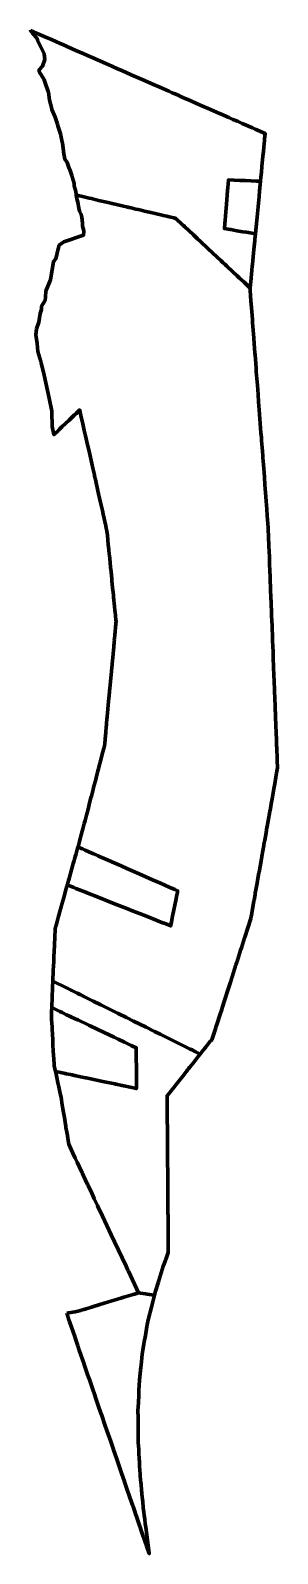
# Model space of a CAD drawing. Header units: metres. Extents: x 808186 to 808246, y 9157102 to 9157474.
import ezdxf

# ---------------------------------------------------------------- set-up
doc = ezdxf.new("R2010")
doc.units = ezdxf.units.M
doc.header["$MEASUREMENT"] = 0
doc.layers.add('2836-21124', color=1, linetype='Continuous')

msp = doc.modelspace()

# ---------------------------------------------------------------- linework, layer by layer
at = {"layer": '2836-21124', "color": 254, "lineweight": 70, "true_color": 0xcccccc}
for points in [[(808185.94, 9157474.21), (808185.94, 9157474.2), (808185.95, 9157474.18), (808186.4, 9157473.53), (808186.53, 9157473.43), (808187.61, 9157472.09), (808187.65, 9157471.87), (808189.08, 9157468.83), (808189.2, 9157468.67), (808189.25, 9157468.54), (808189.41, 9157467.09), (808188.88, 9157465.51), (808188.02, 9157464.6), (808188.09, 9157464.12), (808189.26, 9157462.22), (808189.28, 9157462.13), (808189.63, 9157461.21), (808189.64, 9157461.15), (808190.28, 9157459.28), (808190.3, 9157459.18), (808190.54, 9157457.18), (808191.06, 9157455.41), (808191.13, 9157454.88), (808191.97, 9157453.06), (808192.5, 9157451.3), (808192.64, 9157450.88), (808193.29, 9157448.97), (808193.69, 9157446.9), (808193.72, 9157446.83), (808193.75, 9157446.68), (808193.98, 9157444.78), (808194, 9157444.61), (808194.33, 9157442.75), (808194.86, 9157441.95), (808195.39, 9157440.5), (808195.53, 9157440.22), (808196.03, 9157438.79), (808196.22, 9157438.25), (808196.58, 9157436.81), (808196.63, 9157436.26), (808196.99, 9157434.85), (808197.05, 9157434.23), (808197.09, 9157434.01), (808197.13, 9157434), (808197.15, 9157433.99), (808197.18, 9157433.99), (808197.57, 9157433.89), (808198.61, 9157433.65), (808200.24, 9157433.27), (808200.24, 9157433.27), (808200.8, 9157433.14), (808202.57, 9157432.72), (808203.36, 9157432.54), (808204.04, 9157432.38), (808204.87, 9157432.19), (808205.86, 9157431.95), (808208.28, 9157431.39), (808209.72, 9157431.05), (808209.9, 9157431.01), (808210.19, 9157430.94), (808211.67, 9157430.59), (808212.22, 9157430.47), (808212.23, 9157430.47), (808212.96, 9157430.29), (808213.72, 9157430.12), (808214.87, 9157429.85), (808214.96, 9157429.83), (808218.04, 9157429.11), (808218.22, 9157429.06), (808218.26, 9157429.05), (808218.33, 9157429.04), (808219.18, 9157428.84), (808219.4, 9157428.79), (808219.44, 9157428.78), (808219.47, 9157428.77), (808219.59, 9157428.74), (808219.66, 9157428.73), (808219.73, 9157428.71), (808220.17, 9157428.61), (808220.88, 9157428.44), (808221.38, 9157428.32), (808223.05, 9157426.76), (808223.36, 9157426.47), (808223.42, 9157426.41), (808223.5, 9157426.34), (808225.68, 9157424.3), (808225.76, 9157424.22), (808226.51, 9157423.52), (808226.69, 9157423.34), (808227.42, 9157422.67), (808229.2, 9157420.99), (808230.36, 9157419.91), (808232.48, 9157417.92), (808232.85, 9157417.57), (808233.42, 9157417.04), (808233.76, 9157416.72), (808235.39, 9157415.2), (808236.33, 9157414.32), (808236.83, 9157413.84), (808238.03, 9157412.72), (808239.11, 9157411.71), (808239.21, 9157411.61), (808239.53, 9157411.31), (808239.69, 9157412.96), (808239.76, 9157413.66), (808239.77, 9157413.81), (808239.95, 9157415.61), (808239.95, 9157415.67), (808240.05, 9157416.67), (808240.09, 9157417.06), (808240.18, 9157418.01), (808240.44, 9157420.72), (808240.65, 9157422.88), (808240.69, 9157423.28), (808240.82, 9157424.56), (808240.8, 9157424.56), (808239.12, 9157424.84), (808238.52, 9157424.95), (808237.77, 9157425.07), (808236.31, 9157425.32), (808234.83, 9157425.57), (808234.67, 9157425.6), (808233.25, 9157425.84), (808233.36, 9157427.08), (808233.42, 9157427.82), (808233.51, 9157428.97), (808233.67, 9157430.85), (808233.74, 9157431.7), (808234.03, 9157435.19), (808234.08, 9157435.77), (808234.16, 9157436.73), (808234.24, 9157437.72), (808237.03, 9157437.6), (808237.7, 9157437.57), (808237.93, 9157437.56), (808238.41, 9157437.54), (808241.09, 9157437.43), (808241.58, 9157437.41), (808242.06, 9157437.39), (808242.16, 9157438.42), (808242.28, 9157439.62), (808242.41, 9157440.95), (808242.65, 9157443.48), (808242.77, 9157444.65), (808242.87, 9157445.74), (808243.03, 9157447.41), (808243.06, 9157447.7), (808243.19, 9157449.04), (808240.74, 9157450.12), (808240.26, 9157450.33), (808240.09, 9157450.41), (808237.56, 9157451.52), (808237.06, 9157451.74), (808236.42, 9157452.02), (808235.99, 9157452.21), (808235.77, 9157452.31), (808235.34, 9157452.49), (808234.33, 9157452.94), (808233.94, 9157453.11), (808232.7, 9157453.65), (808232.02, 9157453.95), (808230.6, 9157454.58), (808229.14, 9157455.22), (808228.72, 9157455.4), (808228.3, 9157455.59), (808226.46, 9157456.4), (808225.04, 9157457.02), (808224.47, 9157457.27), (808223.92, 9157457.51), (808223.85, 9157457.54), (808223.12, 9157457.86), (808222.98, 9157457.93), (808222.56, 9157458.11), (808222.27, 9157458.24), (808221.22, 9157458.7), (808220.93, 9157458.83), (808220.51, 9157459.01), (808219.65, 9157459.39), (808217.5, 9157460.33), (808215.93, 9157461.03), (808213.19, 9157462.23), (808210.53, 9157463.4), (808209.24, 9157463.97), (808208.42, 9157464.32), (808207, 9157464.95), (808205.91, 9157465.43), (808205.87, 9157465.45), (808205.78, 9157465.48), (808204.32, 9157466.13), (808200.99, 9157467.59), (808200.39, 9157467.85), (808199.83, 9157468.1), (808198.94, 9157468.49), (808197.96, 9157468.92), (808196.99, 9157469.35), (808195.21, 9157470.13), (808194.96, 9157470.24), (808194.75, 9157470.34), (808193.44, 9157470.91), (808193.15, 9157471.04), (808191.03, 9157471.97), (808189.88, 9157472.47), (808188.71, 9157472.99), (808187.02, 9157473.73), (808186.8, 9157473.83), (808185.95, 9157474.2)], [(808187.39, 9157401.33), (808187.27, 9157399.92), (808187.56, 9157397.78), (808187.73, 9157395.79), (808188.48, 9157393.35), (808188.49, 9157393.3), (808188.52, 9157393.14), (808188.54, 9157393.05), (808189.3, 9157390.03), (808190.51, 9157384.44), (808191.11, 9157381.25), (808191.13, 9157381.13), (808191.13, 9157381.04), (808191.13, 9157381), (808191.25, 9157377.54), (808191.25, 9157377.49), (808191.25, 9157377.47), (808191.67, 9157375.52), (808191.82, 9157375.67), (808192.74, 9157376.56), (808193.11, 9157376.91), (808193.62, 9157377.4), (808195.38, 9157379.09), (808196.6, 9157380.27), (808197.06, 9157380.71), (808197.94, 9157381.57), (808198.09, 9157380.9), (808198.25, 9157380.2), (808198.7, 9157378.19), (808199.07, 9157376.54), (808199.36, 9157375.25), (808199.71, 9157373.73), (808200.3, 9157371.1), (808200.89, 9157368.46), (808201.15, 9157367.32), (808201.52, 9157365.68), (808201.57, 9157365.43), (808201.57, 9157365.43), (808201.57, 9157365.43), (808201.59, 9157365.34), (808201.77, 9157364.56), (808201.94, 9157363.78), (808202.29, 9157362.22), (808202.64, 9157360.69), (808202.8, 9157359.99), (808203.03, 9157358.94), (808203.47, 9157356.99), (808203.67, 9157356.11), (808204.31, 9157353.25), (808204.43, 9157352.72), (808204.58, 9157352.06), (808204.59, 9157351.96), (808204.69, 9157350.96), (808204.81, 9157349.79), (808204.92, 9157348.7), (808205.05, 9157347.38), (808205.16, 9157346.26), (808205.18, 9157346.1), (808205.36, 9157344.29), (808205.36, 9157344.28), (808205.48, 9157343.04), (808205.48, 9157343.04), (808205.58, 9157342.07), (808205.6, 9157341.93), (808205.75, 9157340.4), (808205.82, 9157339.73), (808206.04, 9157337.47), (808206.08, 9157337.1), (808206.18, 9157336.08), (808206.2, 9157335.95), (808206.2, 9157335.95), (808206.21, 9157335.81), (808206.28, 9157335.12), (808206.37, 9157334.28), (808206.43, 9157333.63), (808206.54, 9157332.53), (808206.57, 9157332.26), (808206.77, 9157330.27), (808206.81, 9157329.85), (808206.78, 9157329.51), (808206.74, 9157329.05), (808206.7, 9157328.69), (808206.56, 9157327.22), (808206.52, 9157326.8), (808206.4, 9157325.5), (808206.38, 9157325.23), (808206.36, 9157325.08), (808206.33, 9157324.77), (808206.32, 9157324.58), (808206.26, 9157324.02), (808206.26, 9157324), (808206.24, 9157323.73), (808205.28, 9157313.49), (808205.24, 9157313.08), (808205.19, 9157312.56), (808205.19, 9157312.5), (808205.18, 9157312.45), (808205.16, 9157312.17), (808205.11, 9157311.69), (808205.07, 9157311.24), (808204.98, 9157310.34), (808204.64, 9157306.68), (808204.63, 9157306.52), (808204.59, 9157306.11), (808204.48, 9157304.97), (808204.45, 9157304.59), (808204.41, 9157304.22), (808204.28, 9157302.77), (808204.13, 9157301.21), (808204.12, 9157301.07), (808203.96, 9157299.35), (808203.93, 9157299.24), (808203.86, 9157298.97), (808203.38, 9157297.14), (808203.29, 9157296.8), (808202.88, 9157295.21), (808202.48, 9157293.68), (808202.4, 9157293.4), (808201.96, 9157291.7), (808201.85, 9157291.27), (808201.35, 9157289.36), (808201.22, 9157288.84), (808200.8, 9157287.23), (808200.7, 9157286.86), (808200.29, 9157285.29), (808200.14, 9157284.73), (808199.74, 9157283.18), (808199.59, 9157282.62), (808199.25, 9157281.3), (808199.05, 9157280.53), (808198.71, 9157279.24), (808198.57, 9157278.71), (808198.34, 9157277.81), (808198.17, 9157277.15), (808198.01, 9157276.58), (808197.9, 9157276.2), (808197.53, 9157274.89), (808197.52, 9157274.83), (808197.73, 9157274.74), (808198.63, 9157274.34), (808198.83, 9157274.26), (808199.24, 9157274.07), (808200.17, 9157273.67), (808201.28, 9157273.18), (808201.38, 9157273.14), (808201.54, 9157273.07), (808201.73, 9157272.98), (808201.74, 9157272.98), (808201.79, 9157272.96), (808201.97, 9157272.88), (808202.42, 9157272.68), (808202.51, 9157272.64), (808202.55, 9157272.62), (808203.32, 9157272.28), (808203.33, 9157272.28), (808208.09, 9157270.2), (808209.44, 9157269.6), (808212.47, 9157268.27), (808215.72, 9157266.85), (808217.69, 9157265.98), (808219.81, 9157265.05), (808221.19, 9157264.45), (808221.84, 9157264.16), (808221.77, 9157263.84), (808221.56, 9157262.74), (808221.45, 9157262.18), (808220.61, 9157257.93), (808220.44, 9157257.08), (808220.32, 9157256.45), (808220.28, 9157256.27), (808220.14, 9157255.55), (808218.54, 9157256.19), (808218.15, 9157256.34), (808216.56, 9157256.97), (808214.2, 9157257.9), (808211.92, 9157258.81), (808210.98, 9157259.18), (808209.45, 9157259.78), (808206.44, 9157260.97), (808204.25, 9157261.84), (808201.19, 9157263.05), (808201.03, 9157263.12), (808200.97, 9157263.14), (808199.89, 9157263.57), (808199.71, 9157263.64), (808199.66, 9157263.66), (808199.6, 9157263.68), (808197.66, 9157264.45), (808197.02, 9157264.71), (808196.54, 9157264.9), (808195.66, 9157265.24), (808194.91, 9157265.54), (808194.84, 9157265.28), (808194.51, 9157264.1), (808194.22, 9157263.08), (808193.89, 9157261.89), (808193.68, 9157261.15), (808193.27, 9157259.68), (808192.7, 9157257.62), (808192.42, 9157256.64), (808192.17, 9157255.74), (808191.95, 9157254.95), (808191.93, 9157254.62), (808191.86, 9157252.95), (808191.77, 9157250.78), (808191.65, 9157248.02), (808191.6, 9157246.85), (808191.56, 9157245.74), (808191.51, 9157244.76), (808191.4, 9157242.09), (808194.86, 9157240.38), (808195.9, 9157239.86), (808196, 9157239.81), (808196.82, 9157239.41), (808197.31, 9157239.17), (808197.53, 9157239.06), (808197.63, 9157239.01), (808198.2, 9157238.73), (808198.25, 9157238.7), (808198.72, 9157238.47), (808198.93, 9157238.36), (808201.25, 9157237.21), (808203.07, 9157236.31), (808207.19, 9157234.27), (808207.35, 9157234.19), (808209.38, 9157233.18), (808211.07, 9157232.34), (808214.13, 9157230.83), (808214.5, 9157230.65), (808215.51, 9157230.14), (808216.23, 9157229.79), (808217.58, 9157229.12), (808218.38, 9157228.72), (808221.94, 9157226.95), (808223.59, 9157226.14), (808224.87, 9157225.5), (808225.34, 9157225.27), (808226.19, 9157224.85), (808227.01, 9157224.44), (808227.35, 9157224.27), (808227.85, 9157224.89), (808228.54, 9157225.77), (808228.62, 9157225.86), (808229.89, 9157227.46), (808229.98, 9157227.59), (808230.14, 9157227.78), (808230.29, 9157227.97), (808231.08, 9157230.46), (808231.1, 9157230.51), (808231.27, 9157231.05), (808231.42, 9157231.51), (808232.23, 9157234.04), (808232.58, 9157235.14), (808232.7, 9157235.53), (808233.36, 9157237.6), (808234.1, 9157239.91), (808234.64, 9157241.6), (808234.72, 9157241.84), (808235.13, 9157243.14), (808236.07, 9157246.06), (808236.28, 9157246.73), (808236.33, 9157246.87), (808237.21, 9157249.65), (808237.4, 9157250.23), (808238.18, 9157252.66), (808238.18, 9157252.68), (808238.23, 9157252.83), (808239.67, 9157257.34), (808239.72, 9157257.48), (808239.85, 9157258.25), (808240.44, 9157261.6), (808240.47, 9157261.77), (808240.75, 9157263.32), (808240.79, 9157263.57), (808241.23, 9157266.01), (808241.43, 9157267.14), (808241.67, 9157268.5), (808241.69, 9157268.66), (808242.19, 9157271.48), (808242.29, 9157272.05), (808242.35, 9157272.36), (808242.39, 9157272.6), (808242.85, 9157275.21), (808242.9, 9157275.48), (808243.08, 9157276.51), (808243.4, 9157278.28), (808243.41, 9157278.34), (808243.42, 9157278.39), (808243.63, 9157279.62), (808243.67, 9157279.82), (808243.92, 9157281.23), (808244.32, 9157283.48), (808244.45, 9157284.22), (808244.65, 9157285.34), (808244.87, 9157286.62), (808245.31, 9157289.07), (808245.37, 9157289.45), (808245.52, 9157290.26), (808245.8, 9157291.84), (808246.07, 9157293.37), (808246.2, 9157294.12), (808246.13, 9157295.91), (808246.11, 9157296.36), (808246.01, 9157298.99), (808246.01, 9157298.99), (808245.99, 9157299.69), (808245.94, 9157301), (808245.87, 9157302.67), (808245.8, 9157304.53), (808245.72, 9157306.6), (808245.68, 9157307.59), (808245.66, 9157308.15), (808245.63, 9157308.93), (808245.61, 9157309.42), (808245.56, 9157310.84), (808245.38, 9157315.38), (808245.33, 9157316.71), (808245.17, 9157320.95), (808245.11, 9157322.35), (808245.05, 9157324.01), (808245.01, 9157325.01), (808245.01, 9157325.02), (808244.95, 9157326.56), (808244.9, 9157328), (808244.87, 9157328.85), (808244.77, 9157331.27), (808244.75, 9157331.79), (808244.64, 9157334.63), (808244.64, 9157334.76), (808244.61, 9157335.51), (808244.52, 9157337.87), (808244.43, 9157340.23), (808244.4, 9157341.07), (808244.36, 9157342.09), (808244.28, 9157344.07), (808244.22, 9157345.68), (808244.12, 9157348.25), (808244.11, 9157348.37), (808244.03, 9157350.58), (808243.96, 9157352.43), (808243.92, 9157352.87), (808243.71, 9157355.7), (808243.59, 9157357.3), (808243.43, 9157359.31), (808243.28, 9157361.39), (808243.13, 9157363.25), (808242.99, 9157365.1), (808242.83, 9157367.21), (808242.69, 9157369.06), (808242.63, 9157369.84), (808242.59, 9157370.35), (808242.51, 9157371.52), (808242.31, 9157374.12), (808242.26, 9157374.79), (808242.16, 9157375.98), (808241.91, 9157379.35), (808241.74, 9157381.54), (808241.59, 9157383.52), (808241.45, 9157385.35), (808241.28, 9157387.59), (808241.03, 9157390.86), (808240.96, 9157391.84), (808240.71, 9157395.02), (808240.69, 9157395.39), (808240.51, 9157397.73), (808240.41, 9157399.02), (808240.4, 9157399.19), (808240.12, 9157402.81), (808240.06, 9157403.58), (808239.84, 9157406.54), (808239.72, 9157408.07), (808239.52, 9157410.76), (808239.5, 9157410.98), (808239.53, 9157411.31), (808239.21, 9157411.61), (808239.11, 9157411.71), (808238.03, 9157412.72), (808236.83, 9157413.84), (808236.33, 9157414.32), (808235.39, 9157415.2), (808233.76, 9157416.72), (808233.42, 9157417.04), (808232.85, 9157417.57), (808232.48, 9157417.92), (808230.36, 9157419.91), (808229.2, 9157420.99), (808227.42, 9157422.67), (808226.69, 9157423.34), (808226.51, 9157423.52), (808225.76, 9157424.22), (808225.68, 9157424.3), (808223.5, 9157426.34), (808223.42, 9157426.41), (808223.36, 9157426.47), (808223.05, 9157426.76), (808221.38, 9157428.32), (808220.88, 9157428.44), (808220.17, 9157428.61), (808219.73, 9157428.71), (808219.66, 9157428.73), (808219.59, 9157428.74), (808219.47, 9157428.77), (808219.44, 9157428.78), (808219.4, 9157428.79), (808219.18, 9157428.84), (808218.33, 9157429.04), (808218.26, 9157429.05), (808218.22, 9157429.06), (808218.04, 9157429.11), (808214.96, 9157429.83), (808214.87, 9157429.85), (808213.72, 9157430.12), (808212.96, 9157430.29), (808212.23, 9157430.47), (808212.22, 9157430.47), (808211.67, 9157430.59), (808210.19, 9157430.94), (808209.9, 9157431.01), (808209.72, 9157431.05), (808208.28, 9157431.39), (808205.86, 9157431.95), (808204.87, 9157432.19), (808204.04, 9157432.38), (808203.36, 9157432.54), (808202.57, 9157432.72), (808200.8, 9157433.14), (808200.24, 9157433.27), (808200.24, 9157433.27), (808198.61, 9157433.65), (808197.57, 9157433.89), (808197.18, 9157433.99), (808197.15, 9157433.99), (808197.13, 9157434), (808197.09, 9157434.01), (808197.34, 9157432.76), (808197.47, 9157432.25), (808197.76, 9157430.82), (808197.9, 9157430.09), (808198.31, 9157429.3), (808198.5, 9157428.58), (808198.6, 9157427.12), (808198.63, 9157426.52), (808198.73, 9157426.12), (808198.88, 9157425.62), (808198.93, 9157425.24), (808198.93, 9157425.15), (808198.89, 9157424.26), (808194.07, 9157422.61), (808192.95, 9157421.81), (808192.76, 9157421.19), (808192.11, 9157418.45), (808192.11, 9157418.44), (808191.55, 9157417.8), (808191.54, 9157417.76), (808191.54, 9157417.7), (808190.82, 9157413.38), (808190.8, 9157413.3), (808189.78, 9157410.82), (808189.69, 9157410.55), (808189.64, 9157409.06), (808189.48, 9157408.29), (808188.65, 9157406.85), (808188.59, 9157406.06), (808188.34, 9157405.09), (808187.94, 9157402.94)], [(808195.13, 9157266.31), (808194.91, 9157265.54), (808195.66, 9157265.24), (808196.54, 9157264.9), (808197.02, 9157264.71), (808197.66, 9157264.45), (808199.6, 9157263.68), (808199.66, 9157263.66), (808199.71, 9157263.64), (808199.89, 9157263.57), (808200.97, 9157263.14), (808201.03, 9157263.12), (808201.19, 9157263.05), (808204.25, 9157261.84), (808206.44, 9157260.97), (808209.45, 9157259.78), (808210.98, 9157259.18), (808211.92, 9157258.81), (808214.2, 9157257.9), (808216.56, 9157256.97), (808218.15, 9157256.34), (808218.54, 9157256.19), (808220.14, 9157255.55), (808220.28, 9157256.27), (808220.32, 9157256.45), (808220.44, 9157257.08), (808220.61, 9157257.93), (808221.45, 9157262.18), (808221.56, 9157262.74), (808221.77, 9157263.84), (808221.84, 9157264.16), (808221.19, 9157264.45), (808219.81, 9157265.05), (808217.69, 9157265.98), (808215.72, 9157266.85), (808212.47, 9157268.27), (808209.44, 9157269.6), (808208.09, 9157270.2), (808203.33, 9157272.28), (808203.32, 9157272.28), (808202.55, 9157272.62), (808202.51, 9157272.64), (808202.42, 9157272.68), (808201.97, 9157272.88), (808201.79, 9157272.96), (808201.74, 9157272.98), (808201.73, 9157272.98), (808201.54, 9157273.07), (808201.38, 9157273.14), (808201.28, 9157273.18), (808200.17, 9157273.67), (808199.24, 9157274.07), (808198.83, 9157274.26), (808198.63, 9157274.34), (808197.73, 9157274.74), (808197.52, 9157274.83), (808197.35, 9157274.24), (808196.99, 9157272.95), (808196.87, 9157272.52), (808196.75, 9157272.08), (808196.52, 9157271.26), (808196.39, 9157270.82), (808195.36, 9157267.13), (808195.22, 9157266.64)], [(808191.17, 9157236.55), (808191.13, 9157235.61), (808191.92, 9157235.23), (808193.11, 9157234.67), (808193.64, 9157234.42), (808194.76, 9157233.88), (808195.45, 9157233.56), (808195.66, 9157233.46), (808195.81, 9157233.38), (808195.82, 9157233.38), (808196.86, 9157232.88), (808197.21, 9157232.72), (808197.45, 9157232.61), (808197.47, 9157232.6), (808197.47, 9157232.6), (808197.48, 9157232.59), (808200.15, 9157231.32), (808200.36, 9157231.22), (808200.45, 9157231.18), (808200.47, 9157231.17), (808203.93, 9157229.52), (808206.36, 9157228.36), (808207.36, 9157227.89), (808208.91, 9157227.15), (808210.02, 9157226.62), (808210.5, 9157226.39), (808211.74, 9157225.8), (808211.75, 9157223.43), (808211.75, 9157223.31), (808211.76, 9157220.84), (808211.77, 9157219.32), (808211.78, 9157216.68), (808211.78, 9157216.16), (808211.78, 9157215.85), (808208.7, 9157216.5), (808208.53, 9157216.54), (808208.34, 9157216.58), (808208.32, 9157216.58), (808206.75, 9157216.92), (808206.51, 9157216.97), (808204, 9157217.5), (808203.89, 9157217.52), (808201.38, 9157218.05), (808199.53, 9157218.44), (808199.34, 9157218.48), (808198.96, 9157218.56), (808197.03, 9157218.97), (808197.01, 9157218.98), (808196.92, 9157218.99), (808196.91, 9157219), (808196.91, 9157219), (808196.89, 9157219), (808196.89, 9157219), (808196.87, 9157219), (808196.87, 9157219.01), (808196.86, 9157219.01), (808196.86, 9157219.01), (808196.77, 9157219.03), (808196.67, 9157219.05), (808196.63, 9157219.06), (808196.63, 9157219.06), (808196.62, 9157219.06), (808196.14, 9157219.16), (808196.13, 9157219.16), (808195.74, 9157219.24), (808195.74, 9157219.24), (808194.64, 9157219.48), (808194.39, 9157219.53), (808194.07, 9157219.6), (808193.69, 9157219.68), (808193.34, 9157219.75), (808192.47, 9157219.94), (808192.04, 9157220.03), (808192.19, 9157219.34), (808192.36, 9157218.55), (808192.64, 9157217.23), (808192.85, 9157216.25), (808193.11, 9157215.04), (808193.41, 9157213.64), (808193.49, 9157213.14), (808193.61, 9157212.39), (808193.86, 9157210.9), (808194, 9157210.02), (808194.21, 9157208.76), (808194.39, 9157207.66), (808194.56, 9157206.61), (808194.6, 9157206.35), (808194.8, 9157205.16), (808194.93, 9157204.39), (808194.94, 9157204.28), (808195.13, 9157203.13), (808195.28, 9157202.24), (808195.54, 9157201.67), (808195.61, 9157201.53), (808196.28, 9157200.1), (808196.86, 9157198.87), (808197.03, 9157198.51), (808197.26, 9157198.02), (808197.33, 9157197.86), (808198.54, 9157195.28), (808198.62, 9157195.11), (808198.89, 9157194.54), (808199.87, 9157192.45), (808199.97, 9157192.23), (808199.98, 9157192.22), (808200.04, 9157192.08), (808200.09, 9157191.99), (808200.88, 9157190.29), (808201.41, 9157189.16), (808201.51, 9157188.94), (808202.28, 9157187.32), (808202.4, 9157187.06), (808203.52, 9157184.67), (808205.66, 9157180.1), (808206.46, 9157178.4), (808209.25, 9157172.44), (808209.68, 9157171.54), (808209.82, 9157171.24), (808211.8, 9157167.01), (808212.29, 9157165.97), (808212.78, 9157165.9), (808213.97, 9157165.71), (808214.42, 9157165.65), (808216.1, 9157165.39), (808216.17, 9157165.38), (808216.27, 9157165.81), (808216.44, 9157166.37), (808217.14, 9157168.63), (808217.27, 9157169.04), (808217.3, 9157169.13), (808217.52, 9157169.85), (808217.57, 9157170), (808218.33, 9157172.46), (808218.55, 9157173.07), (808218.87, 9157173.97), (808218.93, 9157174.13), (808219.44, 9157175.55), (808219.53, 9157175.8), (808219.55, 9157175.86), (808219.55, 9157176.1), (808219.55, 9157176.13), (808219.55, 9157176.38), (808219.55, 9157176.48), (808219.55, 9157176.49), (808219.55, 9157176.66), (808219.54, 9157177.7), (808219.54, 9157177.8), (808219.52, 9157181.02), (808219.51, 9157181.23), (808219.51, 9157181.66), (808219.49, 9157184.34), (808219.49, 9157184.66), (808219.49, 9157184.67), (808219.49, 9157184.84), (808219.48, 9157185.36), (808219.48, 9157185.41), (808219.48, 9157185.81), (808219.47, 9157186.97), (808219.47, 9157187.07), (808219.47, 9157187.33), (808219.46, 9157188.76), (808219.46, 9157188.88), (808219.45, 9157190.1), (808219.44, 9157191.41), (808219.44, 9157191.52), (808219.43, 9157192.61), (808219.43, 9157192.7), (808219.42, 9157194.93), (808219.42, 9157195.09), (808219.41, 9157195.15), (808219.41, 9157195.87), (808219.41, 9157196.01), (808219.41, 9157196.12), (808219.41, 9157196.19), (808219.41, 9157196.19), (808219.41, 9157196.2), (808219.4, 9157197.02), (808219.4, 9157197.33), (808219.4, 9157197.53), (808219.4, 9157197.58), (808219.38, 9157200.24), (808219.37, 9157200.95), (808219.37, 9157201.33), (808219.36, 9157203.43), (808219.35, 9157203.67), (808219.34, 9157205.74), (808219.32, 9157208.49), (808219.32, 9157208.9), (808219.3, 9157211.11), (808219.29, 9157213.2), (808219.28, 9157214.09), (808223.39, 9157219.28), (808223.41, 9157219.3), (808224.11, 9157220.19), (808224.16, 9157220.24), (808224.6, 9157220.8), (808224.73, 9157220.97), (808225.61, 9157222.08), (808226.88, 9157223.67), (808227.35, 9157224.27), (808227.01, 9157224.44), (808226.19, 9157224.85), (808225.34, 9157225.27), (808224.87, 9157225.5), (808223.59, 9157226.14), (808221.94, 9157226.95), (808218.38, 9157228.72), (808217.58, 9157229.12), (808216.23, 9157229.79), (808215.51, 9157230.14), (808214.5, 9157230.65), (808214.13, 9157230.83), (808211.07, 9157232.34), (808209.38, 9157233.18), (808207.35, 9157234.19), (808207.19, 9157234.27), (808203.07, 9157236.31), (808201.25, 9157237.21), (808198.93, 9157238.36), (808198.72, 9157238.47), (808198.25, 9157238.7), (808198.2, 9157238.73), (808197.63, 9157239.01), (808197.53, 9157239.06), (808197.31, 9157239.17), (808196.82, 9157239.41), (808196, 9157239.81), (808195.9, 9157239.86), (808194.86, 9157240.38), (808191.4, 9157242.09), (808191.34, 9157240.59), (808191.23, 9157237.96), (808191.2, 9157237.35)], [(808191.09, 9157234.85), (808191.05, 9157233.74), (808191.1, 9157232.74), (808191.19, 9157230.95), (808191.22, 9157230.37), (808191.29, 9157229.12), (808191.36, 9157227.72), (808191.43, 9157226.49), (808191.5, 9157225.09), (808191.56, 9157224.02), (808191.61, 9157223.07), (808191.68, 9157221.7), (808191.75, 9157221.36), (808191.9, 9157220.66), (808192.04, 9157220.03), (808192.47, 9157219.94), (808193.34, 9157219.75), (808193.69, 9157219.68), (808194.07, 9157219.6), (808194.39, 9157219.53), (808194.64, 9157219.48), (808195.74, 9157219.24), (808195.74, 9157219.24), (808196.13, 9157219.16), (808196.14, 9157219.16), (808196.62, 9157219.06), (808196.63, 9157219.06), (808196.63, 9157219.06), (808196.67, 9157219.05), (808196.77, 9157219.03), (808196.86, 9157219.01), (808196.86, 9157219.01), (808196.87, 9157219.01), (808196.87, 9157219), (808196.89, 9157219), (808196.89, 9157219), (808196.91, 9157219), (808196.91, 9157219), (808196.92, 9157218.99), (808197.01, 9157218.98), (808197.03, 9157218.97), (808198.96, 9157218.56), (808199.34, 9157218.48), (808199.53, 9157218.44), (808201.38, 9157218.05), (808203.89, 9157217.52), (808204, 9157217.5), (808206.51, 9157216.97), (808206.75, 9157216.92), (808208.32, 9157216.58), (808208.34, 9157216.58), (808208.53, 9157216.54), (808208.7, 9157216.5), (808211.78, 9157215.85), (808211.78, 9157216.16), (808211.78, 9157216.68), (808211.77, 9157219.32), (808211.76, 9157220.84), (808211.75, 9157223.31), (808211.75, 9157223.43), (808211.74, 9157225.8), (808210.5, 9157226.39), (808210.02, 9157226.62), (808208.91, 9157227.15), (808207.36, 9157227.89), (808206.36, 9157228.36), (808203.93, 9157229.52), (808200.47, 9157231.17), (808200.45, 9157231.18), (808200.36, 9157231.22), (808200.15, 9157231.32), (808197.48, 9157232.59), (808197.47, 9157232.6), (808197.47, 9157232.6), (808197.45, 9157232.61), (808197.21, 9157232.72), (808196.86, 9157232.88), (808195.82, 9157233.38), (808195.81, 9157233.38), (808195.66, 9157233.46), (808195.45, 9157233.56), (808194.76, 9157233.88), (808193.64, 9157234.42), (808193.11, 9157234.67), (808191.92, 9157235.23), (808191.13, 9157235.61)], [(808194.77, 9157160.97), (808195.39, 9157159.17), (808195.53, 9157158.76), (808195.55, 9157158.7), (808196.72, 9157155.27), (808196.74, 9157155.22), (808197.48, 9157153.06), (808197.85, 9157151.98), (808197.85, 9157151.97), (808199.02, 9157148.56), (808199.03, 9157148.53), (808199.04, 9157148.5), (808199.8, 9157146.3), (808200.21, 9157145.09), (808200.23, 9157145.05), (808200.23, 9157145.04), (808200.55, 9157144.11), (808201.32, 9157141.86), (808201.34, 9157141.79), (808201.37, 9157141.71), (808202.07, 9157139.65), (808202.39, 9157138.72), (808202.4, 9157138.71), (808203.22, 9157136.3), (808203.24, 9157136.26), (808203.25, 9157136.22), (808204.18, 9157133.5), (808204.19, 9157133.47), (808204.88, 9157131.46), (808205.18, 9157130.59), (808205.19, 9157130.56), (808205.5, 9157129.65), (808206.17, 9157127.69), (808206.18, 9157127.66), (808206.19, 9157127.64), (808206.9, 9157125.56), (808207.22, 9157124.65), (808207.22, 9157124.64), (808208.14, 9157121.95), (808208.15, 9157121.93), (808208.16, 9157121.91), (808208.86, 9157119.86), (808208.87, 9157119.84), (808209.46, 9157118.12), (808209.46, 9157118.11), (808210.2, 9157115.96), (808210.2, 9157115.96), (808210.88, 9157113.99), (808210.88, 9157113.98), (808210.96, 9157113.76), (808211.46, 9157112.3), (808211.47, 9157112.26), (808211.96, 9157110.86), (808212.21, 9157110.11), (808212.54, 9157109.17), (808212.77, 9157108.48), (808212.78, 9157108.46), (808213.46, 9157106.5), (808213.48, 9157106.42), (808213.91, 9157105.17), (808214.23, 9157104.24), (808214.25, 9157104.19), (808214.9, 9157102.31), (808214.63, 9157104.34), (808214.56, 9157104.87), (808214.3, 9157106.9), (808214.23, 9157107.41), (808214.05, 9157108.76), (808214.05, 9157108.77), (808213.95, 9157109.55), (808213.8, 9157110.71), (808213.68, 9157111.57), (808213.57, 9157112.46), (808213.52, 9157112.93), (808213.46, 9157113.52), (808213.32, 9157114.96), (808213.27, 9157115.53), (808213.14, 9157116.81), (808213.11, 9157117.21), (808213.06, 9157117.65), (808212.9, 9157119.36), (808212.87, 9157119.59), (808212.71, 9157121.23), (808212.7, 9157121.38), (808212.69, 9157121.57), (808212.69, 9157121.6), (808212.69, 9157121.66), (808212.57, 9157123.68), (808212.56, 9157123.85), (808212.5, 9157124.88), (808212.48, 9157125.27), (808212.38, 9157127.01), (808212.36, 9157127.36), (808212.35, 9157127.51), (808212.33, 9157127.74), (808212.24, 9157129.39), (808212.24, 9157129.4), (808212.21, 9157132.1), (808212.2, 9157133.24), (808212.2, 9157133.29), (808212.18, 9157134.45), (808212.17, 9157136.16), (808212.16, 9157136.52), (808212.16, 9157136.69), (808212.16, 9157137.19), (808212.25, 9157139.16), (808212.33, 9157140.89), (808212.39, 9157142.16), (808212.5, 9157144.62), (808212.51, 9157144.71), (808212.85, 9157147.8), (808212.91, 9157148.27), (808213.21, 9157150.98), (808213.32, 9157151.97), (808213.6, 9157153.52), (808213.69, 9157154.04), (808213.96, 9157155.55), (808214.36, 9157157.74), (808214.58, 9157159), (808214.76, 9157159.71), (808215.44, 9157162.47), (808216.08, 9157165.05), (808216.17, 9157165.38), (808216.1, 9157165.39), (808214.42, 9157165.65), (808213.97, 9157165.71), (808212.78, 9157165.9), (808212.29, 9157165.97), (808211.29, 9157165.66), (808210.96, 9157165.56), (808208.73, 9157164.88), (808208.01, 9157164.66), (808203.94, 9157163.42), (808203.64, 9157163.33), (808203.1, 9157163.16), (808200.84, 9157162.47), (808199.52, 9157162.07), (808199.04, 9157161.92), (808198.9, 9157161.88), (808198.32, 9157161.7), (808198.21, 9157161.66), (808197.52, 9157161.46), (808196.83, 9157161.34), (808195.19, 9157161.05), (808194.9, 9157161)]]:
    msp.add_lwpolyline(points, close=True, dxfattribs=at)
at = {"layer": '2836-21124', "color": 131, "lineweight": 70, "true_color": 0xbbffff}
msp.add_lwpolyline([(808233.36, 9157427.08), (808233.25, 9157425.84), (808234.67, 9157425.6), (808234.83, 9157425.57), (808236.31, 9157425.32), (808237.77, 9157425.07), (808238.52, 9157424.95), (808239.12, 9157424.84), (808240.8, 9157424.56), (808240.82, 9157424.56), (808240.82, 9157424.61), (808241.05, 9157427), (808241.3, 9157429.55), (808241.46, 9157431.18), (808241.7, 9157433.7), (808241.83, 9157435.04), (808242.06, 9157437.39), (808241.58, 9157437.41), (808241.09, 9157437.43), (808238.41, 9157437.54), (808237.93, 9157437.56), (808237.7, 9157437.57), (808237.03, 9157437.6), (808234.24, 9157437.72), (808234.16, 9157436.73), (808234.08, 9157435.77), (808234.03, 9157435.19), (808233.74, 9157431.7), (808233.67, 9157430.85), (808233.51, 9157428.97), (808233.42, 9157427.82)], close=True, dxfattribs=at)

doc.saveas('drawing.dxf')
